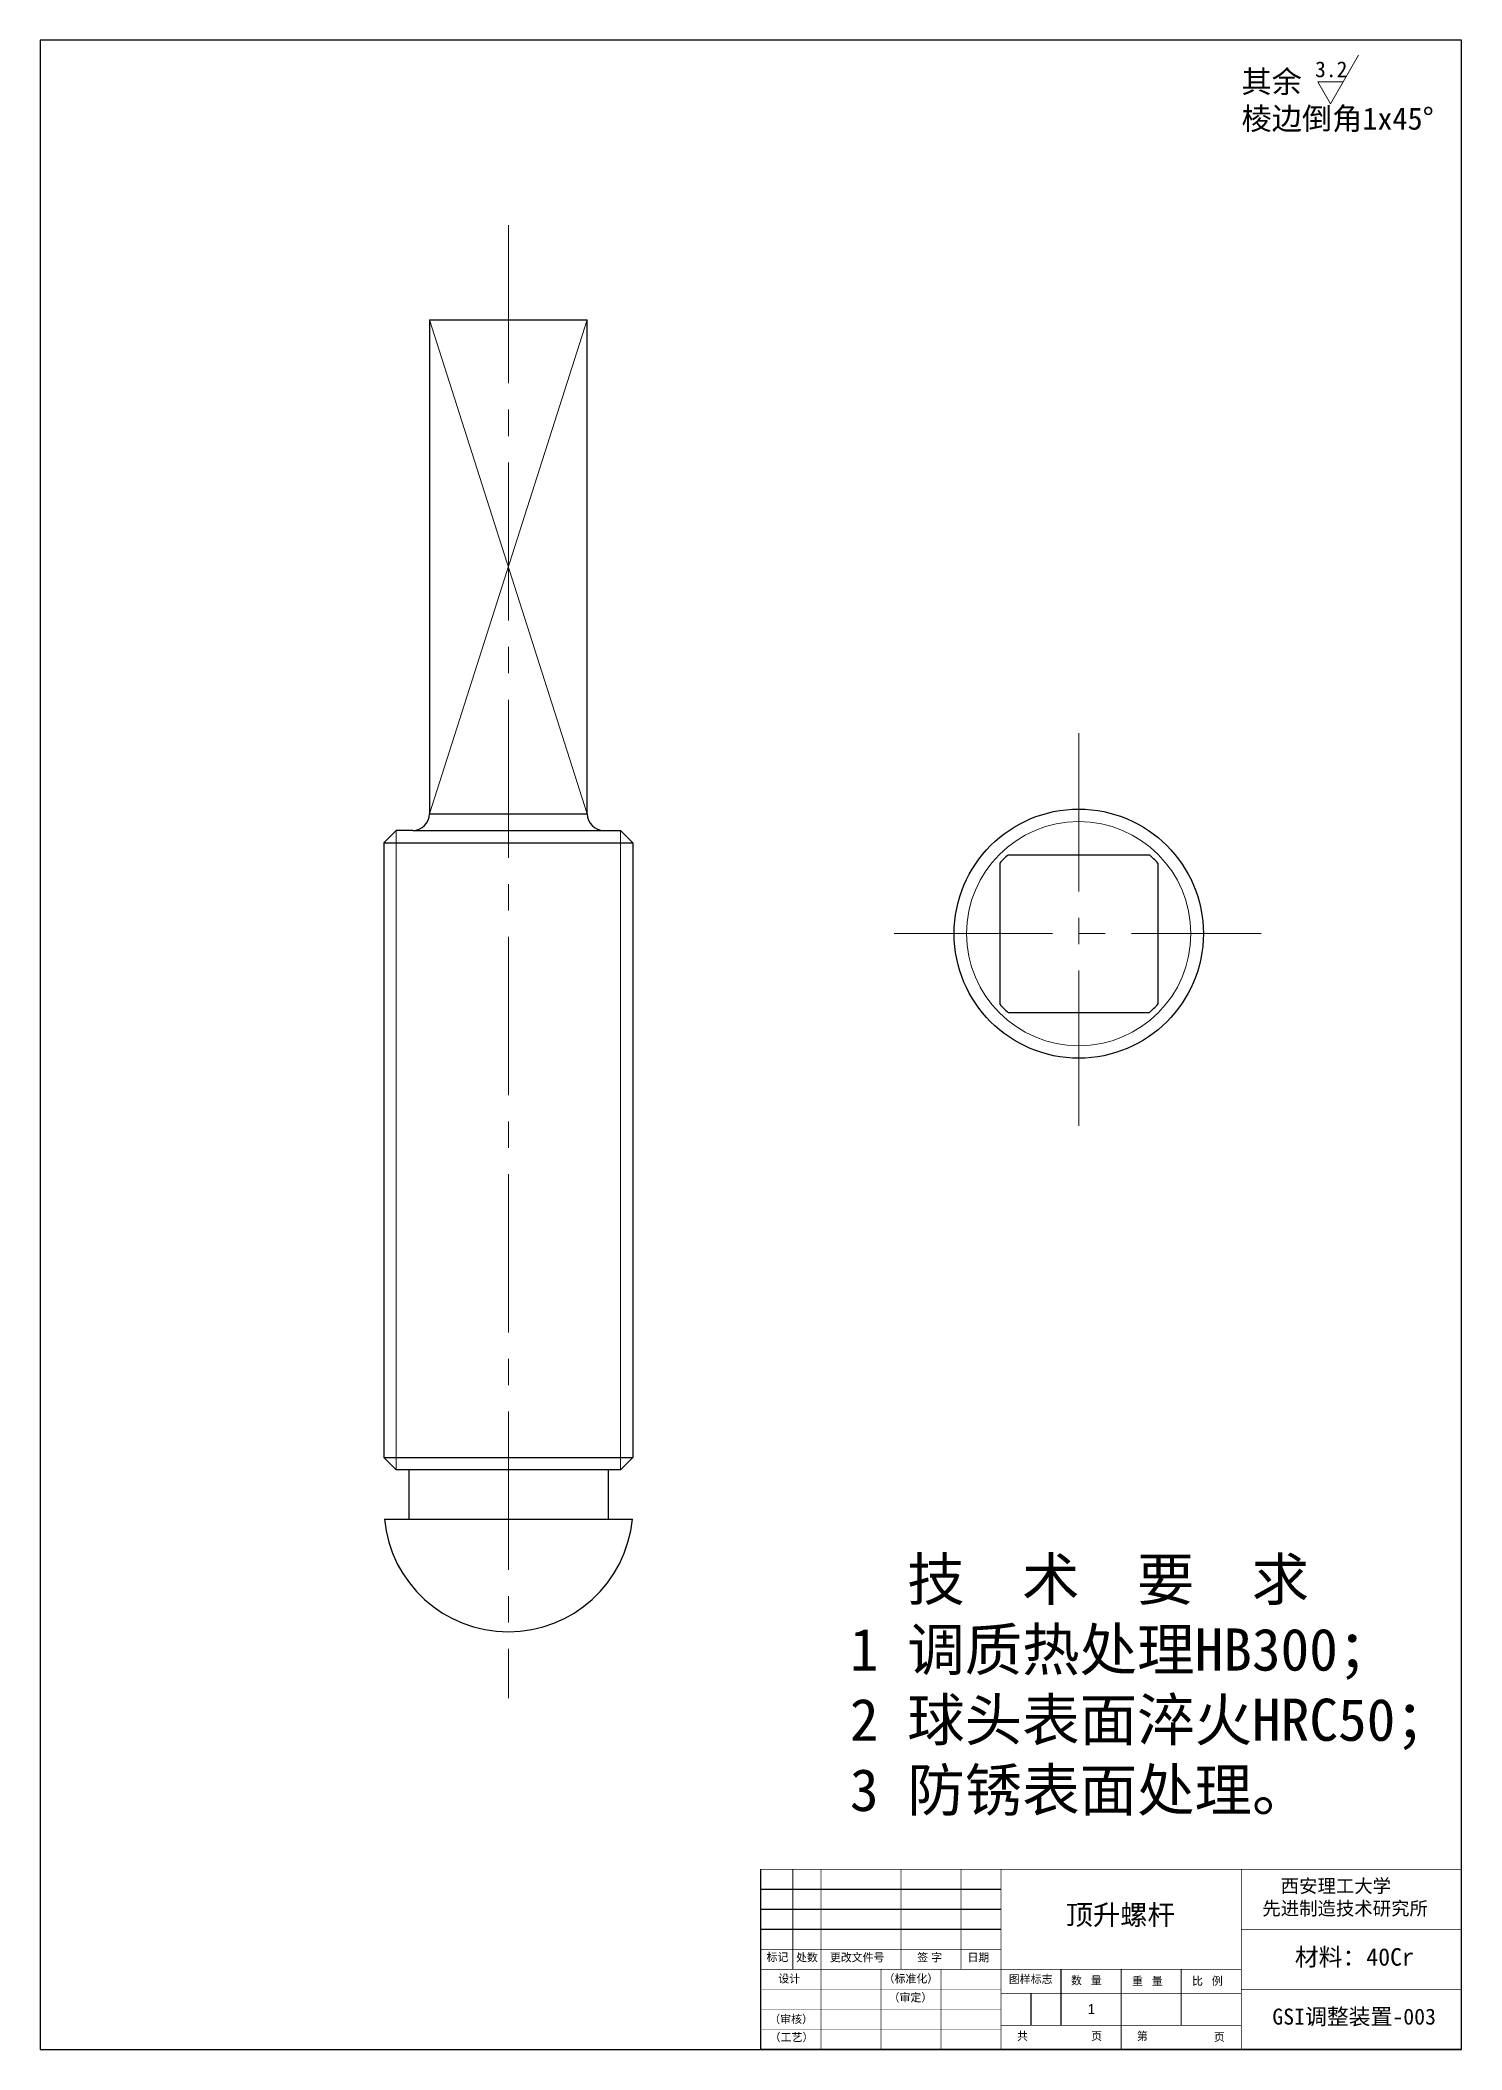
# Model space of a CAD drawing. Header units: inches. Extents: x -20 to 18950, y -1047 to 2551.
# Drawn here: x 16386.8 to 16558, y 1271.9 to 1513.9 of the extents above; entities that cross this region are included whole.
import ezdxf

# ---------------------------------------------------------------- set-up
doc = ezdxf.new("R2010")
doc.units = ezdxf.units.IN
doc.header["$MEASUREMENT"] = 0
doc.linetypes.add('CENTER2', pattern=[28.574999, 19.049999, -3.175, 3.175, -3.175])
doc.layers.get('0').update_dxf_attribs({"lineweight": 30})
for name, color, linetype, lineweight in [('10', 7, 'Continuous', 18), ('cen', 1, 'CENTER2', 20), ('con', 7, 'Continuous', 20), ('dim', 5, 'Continuous', 20), ('text', 6, 'Continuous', 20)]:
    doc.layers.add(name, color=color, linetype=linetype, lineweight=lineweight)
doc.styles.get("Standard").update_dxf_attribs({"font": ''})
doc.styles.get('Standard').set_extended_font_data('宋体')

msp = doc.modelspace()

# ---------------------------------------------------------------- linework, layer by layer
for p, q in [((16557.902, 1513.89), (16386.818, 1513.89)), ((16386.818, 1513.89), (16386.818, 1271.953)), ((16557.902, 1271.953), (16557.902, 1513.89)), ((16433.677, 1480.237), (16433.677, 1420.737)), ((16433.677, 1480.237), (16452.677, 1480.237)), ((16452.677, 1420.737), (16452.677, 1480.237)), ((16433.677, 1420.737), (16452.677, 1420.737)), ((16429.677, 1418.737), (16428.177, 1417.237)), ((16431.677, 1418.737), (16429.677, 1418.737)), ((16431.677, 1418.737), (16456.677, 1418.737)), ((16456.677, 1418.737), (16458.177, 1417.237)), ((16428.177, 1417.237), (16428.177, 1343.237)), ((16428.177, 1417.237), (16458.177, 1417.237)), ((16458.177, 1417.237), (16458.177, 1343.237)), ((16503.34, 1415.805), (16520.34, 1415.805)), ((16502.34, 1414.805), (16502.34, 1397.805)), ((16521.34, 1414.805), (16521.34, 1397.805)), ((16503.34, 1396.805), (16520.34, 1396.805)), ((16428.177, 1343.237), (16429.677, 1341.737)), ((16428.177, 1343.237), (16458.177, 1343.237)), ((16456.677, 1341.737), (16458.177, 1343.237)), ((16456.677, 1341.737), (16429.677, 1341.737)), ((16431.177, 1341.737), (16431.177, 1335.805)), ((16455.177, 1341.737), (16455.177, 1335.805)), ((16428.246, 1335.805), (16458.109, 1335.805)), ((16473.573, 1271.953), (16473.573, 1293.637)), ((16502.486, 1291.228), (16473.573, 1291.228)), ((16502.486, 1288.819), (16473.573, 1288.819)), ((16502.486, 1286.409), (16473.573, 1286.409)), ((16509.714, 1278.699), (16509.714, 1281.59)), ((16506.1, 1274.844), (16506.1, 1278.699)), ((16509.714, 1274.844), (16509.714, 1278.699)), ((16386.818, 1271.953), (16557.902, 1271.953)), ((16557.902, 1271.953), (16473.573, 1271.953))]:
    msp.add_line(p, q)
for points, const_width in [([(16557.902, 1293.637), (16473.573, 1293.637)], 0.0964), ([(16477.428, 1281.59), (16477.428, 1293.637)], 0.0964), ([(16490.439, 1281.59), (16490.439, 1293.637)], 0.0964), ([(16497.667, 1281.59), (16497.667, 1293.637)], 0.0964), ([(16531.399, 1271.953), (16531.399, 1293.637)], 0.0964), ([(16557.902, 1286.409), (16531.399, 1286.409)], 0.0964), ([(16502.486, 1284), (16473.573, 1284)], 0.0964), ([(16531.399, 1281.59), (16473.573, 1281.59)], 0.0964), ([(16488.03, 1271.953), (16488.03, 1281.59)], 0.0964), ([(16495.258, 1271.953), (16495.258, 1281.59)], 0.0964), ([(16516.943, 1271.953), (16516.943, 1281.59)], 0.0964), ([(16524.171, 1274.844), (16524.171, 1281.59)], 0.0964), ([(16502.486, 1279.181), (16473.573, 1279.181)], 0.0482), ([(16502.486, 1278.699), (16531.399, 1278.699)], 0.0964), ([(16557.902, 1279.181), (16531.399, 1279.181)], 0.0964), ([(16502.486, 1276.772), (16473.573, 1276.772)], 0.0482), ([(16502.486, 1274.362), (16473.573, 1274.362)], 0.0482), ([(16502.486, 1274.844), (16531.399, 1274.844)], 0.0964), ([(16502.486, 1271.953), (16473.573, 1271.953)], 0.0964)]:
    msp.add_lwpolyline(points, dxfattribs=dict(const_width=const_width))
at = {"const_width": 0.0964, "flags": 128}
for points in [[(16480.802, 1271.953), (16480.802, 1281.59), (16480.802, 1293.637)], [(16502.486, 1271.953), (16502.486, 1293.637)]]:
    msp.add_lwpolyline(points, dxfattribs=at)
msp.add_circle((16511.84, 1406.305), 15)
for centre, radius, start, end in [((16431.677, 1420.737), 2, 270, 0), ((16454.677, 1420.737), 2, 180, 270), ((16511.84, 1406.305), 12.748, 131.82017, 138.17983), ((16511.84, 1406.305), 12.748, 41.82017, 48.17983), ((16511.84, 1406.305), 12.748, 221.82017, 228.17983), ((16511.84, 1406.305), 12.748, 311.82017, 318.17983), ((16443.177, 1337.237), 15, 185.47639, 354.52361)]:
    msp.add_arc(centre, radius, start, end)
at = {"layer": '10'}
for p, q in [((16433.677, 1480.237), (16452.677, 1420.737)), ((16452.677, 1480.237), (16433.677, 1420.737)), ((16429.677, 1418.737), (16429.677, 1341.737)), ((16456.677, 1418.737), (16456.677, 1341.737))]:
    msp.add_line(p, q, dxfattribs=at)
msp.add_circle((16511.84, 1406.305), 13.5, dxfattribs=at)
at = {"layer": 'cen'}
for p, q in [((16443.177, 1491.629), (16443.177, 1314.266)), ((16511.84, 1430.429), (16511.84, 1383.165)), ((16489.628, 1406.305), (16533.813, 1406.305))]:
    msp.add_line(p, q, dxfattribs=at)
at = {"layer": 'text'}
for p, q in [((16542.138, 1506.218), (16545.533, 1512.098)), ((16540.614, 1508.858), (16542.138, 1506.218))]:
    msp.add_line(p, q, dxfattribs=at)
at = {"layer": 'text', "ltscale": 0.3}
msp.add_line((16540.614, 1508.858), (16543.662, 1508.858), dxfattribs=at)

# ---------------------------------------------------------------- texts
at = {"char_height": 0.96376, "attachment_point": 1}
for s, insert, width in [('\\fﾷￂￋￎ_GB2312|b0|i0|c134|p49;标记', (16474.261, 1283.547), 3.16772), ('\\fﾷￂￋￎ_GB2312|b0|i0|c134|p49;处数', (16477.798, 1283.511), 2.72083), ('\\fﾷￂￋￎ_GB2312|b0|i0|c134|p49;更改文件号', (16481.879, 1283.511), 9.19646), ('{\\fﾷￂￋￎ_GB2312|b0|i0|c134|p49;签 字}', (16492.398, 1283.511), 4.87763), ('\\fﾷￂￋￎ_GB2312|b0|i0|c134|p49;日期', (16498.441, 1283.511), 3.53708), ('\\fﾷￂￋￎ_GB2312|b0|i0|c134|p49;设计', (16475.676, 1280.958), 2.95311), ('\\fﾷￂￋￎ_GB2312|b0|i0|c134|p49;（标准化）', (16488.348, 1280.959), 7.94487), ('\\fﾷￂￋￎ_GB2312|b0|i0|c134|p49;图样标志', (16503.42, 1280.886), 12.35262), ('{\\fￋￎￌ￥|b0|i0|c134|p2;数   量}', (16510.903, 1280.731), 5.56999), ('{\\fﾷￂￋￎ_GB2312|b0|i0|c134|p49;重   量}', (16518.244, 1280.674), 5.38726), ('{\\fﾷￂￋￎ_GB2312|b0|i0|c134|p49;比   例}', (16525.472, 1280.674), 5.38726), ('\\fﾷￂￋￎ_GB2312|b0|i0|c134|p49;（审定）', (16488.946, 1278.677), 7.50953), ('\\fﾷￂￋￎ_GB2312|b0|i0|c134|p49;（审核）', (16474.58, 1276.07), 6.91095), ('\\fﾷￂￋￎ_GB2312|b0|i0|c134|p49;（工艺）', (16474.634, 1273.897), 7.99929), ('\\fﾷￂￋￎ_GB2312|b0|i0|c134|p49;共', (16504.41, 1274.034), 2.2311), ('\\fﾷￂￋￎ_GB2312|b0|i0|c134|p49;页', (16513.326, 1274.034), 0.21766), ('\\fﾷￂￋￎ_GB2312|b0|i0|c134|p49;页', (16528.111, 1273.919), 0.21766)]:
    msp.add_mtext(s, dxfattribs=dict(at, insert=insert, width=width))
at = {"insert": (16518.836, 1274.034), "char_height": 0.96376, "attachment_point": 1}
msp.add_mtext('\\fﾷￂￋￎ_GB2312|b0|i0|c134|p49;第', dxfattribs=at)
at = {"layer": 'con', "insert": (16533.942, 1292.448), "char_height": 1.62336, "width": 21.39952, "attachment_point": 1}
msp.add_mtext('{\\fTxt|b0|i0|c134|p2; \\fTxt|b0|i0|c0|p2; }西安理工大学{\\fTxt|b0|i0|c134|p2;\\P}先进制造技术研究所', dxfattribs=at)
at = {"layer": 'dim', "insert": (16484.29, 1331.096), "char_height": 5.07202, "width": 78.54997, "attachment_point": 1}
msp.add_mtext('  技  术  要  求\\P1 调质热处理HB300；\\P2 球头表面淬火HRC50；\\P3 防锈表面处理。', dxfattribs=at)
at = {"layer": 'text', "attachment_point": 1}
for s, insert, char_height, width in [('{\\fSimSun|b0|i0|c134|p2;其余\\fￋￎￌ￥|b0|i0|c134|p2;\\P\\fSimSun|b0|i0|c134|p2;棱边倒角}1x45°', (16531.426, 1510.23), 2.66744, 26.29994), ('3.2', (16540.286, 1511.342), 1.9053, 3.71506), ('顶升螺杆', (16510.258, 1289.364), 2.4094, 16.08019), ('材料：40Cr', (16537.85, 1284.139), 2.1039, 23.87907), ('{\\fￋￎￌ￥|b0|i0|c134|p2;1}', (16512.912, 1277.412), 1.2047, 1.96734), ('GSI调整装置-003', (16535.143, 1276.867), 1.92751, 22.28454)]:
    msp.add_mtext(s, dxfattribs=dict(at, insert=insert, char_height=char_height, width=width))

doc.saveas('drawing.dxf')
